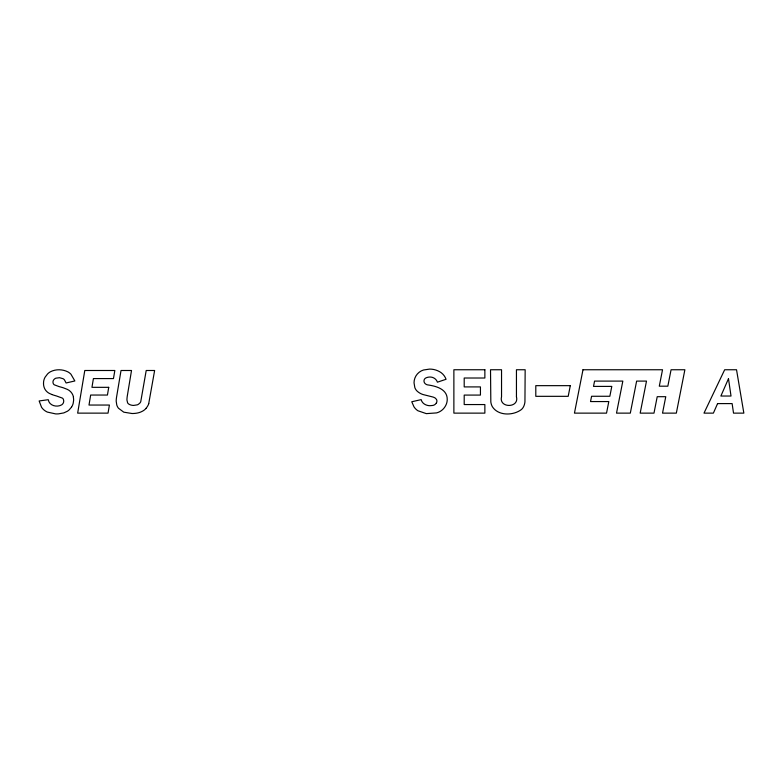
<?xml version="1.0" encoding="UTF-8"?>
<svg xmlns="http://www.w3.org/2000/svg" width="783" height="783" viewBox="0 0 783 783"><rect width="100%" height="100%" fill="white"/><g stroke="black" fill="none" stroke-linecap="round" stroke-linejoin="round"><path stroke-width="1.17" d="M43.496 383.445L43.633 381.468A12.557 12.557 0 0 1 45.091 377.2L47.587 373.931A12.91 12.91 0 0 1 50.445 371.759C55.828 368.969 62.669 369.185 68.013 371.945A13.438 13.438 0 0 1 70.91 374.166L74.855 380.959L66.105 382.985L64.382 379.755A5.97 5.97 0 0 0 63.071 378.698L59.537 377.7L55.906 378.179A5.178 5.178 0 0 0 54.771 378.806A5.344 5.344 0 0 0 54.193 379.285L53.733 379.814A3.7 3.7 0 0 0 52.99 381.82A4.581 4.581 0 0 0 53.009 382.486L53.117 383.093A3.034 3.034 0 0 0 54.262 384.796L59.175 386.636A65.762 65.762 0 0 1 63.315 387.8L67.387 389.396A10.825 10.825 0 0 1 73.494 397.138M148.711 403.666L154.633 370.496L146.206 370.496L140.783 401.503A4.228 4.228 0 0 1 139.961 402.971L138.474 404.243A6.489 6.489 0 0 1 137.221 404.86L133.707 405.418A9.386 9.386 0 0 1 129.029 404.234L128.549 403.891A3.807 3.807 0 0 1 127.6 402.814L126.934 399.986A29.157 29.157 0 0 1 127.394 395.395L131.515 370.496L121.022 370.496L116.589 396.952A28.051 28.051 0 0 0 116.197 401.199L116.775 404.997A10.678 10.678 0 0 0 118.468 408.227L123.763 412.171L132.014 413.512A28.276 28.276 0 0 0 136.555 413.179A19.712 19.712 0 0 0 140.421 412.152L141.684 411.584A12.998 12.998 0 0 0 145.981 408.462M71.507 407.15L69.168 409.871A13.272 13.272 0 0 1 67.377 411.251L63.795 412.905L58.539 413.855A30.703 30.703 0 0 1 55.681 413.904L47.381 412.093A16.306 16.306 0 0 1 44.915 410.684L44.347 410.263A12.851 12.851 0 0 1 41.528 407.229L39.15 400.955L48.272 399.702C49.153 405.77 57.032 407.649 61.73 404.811A5.461 5.461 0 0 0 62.366 404.282L62.718 403.891A4.258 4.258 0 0 0 63.677 401.62L63.697 401.356A5.667 5.667 0 0 0 63.677 400.593L63.374 399.32A2.878 2.878 0 0 0 62.376 398.116L56.2 395.875A43.731 43.731 0 0 1 51.815 394.505M51.815 394.495L49.192 393.311A10.845 10.845 0 0 1 45.032 389.337A11.402 11.402 0 0 1 43.525 383.445M73.377 397.157L73.582 398.89A16.463 16.463 0 0 1 73.592 400.553L73.171 403.382A12.577 12.577 0 0 1 71.507 407.15M148.76 403.685A13.879 13.879 0 0 1 145.912 408.403M516.447 396.766C519.491 408.305 498.546 408.315 501.541 396.766L501.541 369.752L490.52 369.752L490.824 401.894A13.507 13.507 0 0 0 492.36 406.71C498.311 416.067 513.237 415.724 521.361 409.568A9.347 9.347 0 0 0 523.661 406.504A14.123 14.123 0 0 0 524.943 401.757L525.158 369.752L516.447 369.752L516.447 396.766M108.72 387.331L107.437 395.043L90.662 395.043L88.998 405.046L109.405 405.046L108.034 413.13L77.664 413.13L84.789 370.496L114.837 370.496L113.466 378.581L93.412 378.581L91.954 387.331L108.72 387.331M570.298 385.657L568.194 396.325L535.797 396.325L535.797 385.657L570.298 385.657M582.992 369.752L574.448 413.13L606.531 413.13L608.812 401.562L590.529 401.562L591.576 396.267L609.849 396.267L611.797 386.401L593.514 386.401L594.561 381.096L622.828 381.096L616.515 413.13L630.315 413.13L636.628 381.096L646.494 381.096L640.181 413.13L653.981 413.13L657.221 396.697L665.765 396.697L662.526 413.13L676.336 413.13L684.88 369.752L671.07 369.752L667.84 386.185L659.296 386.185L662.526 369.752L582.992 369.752M717.571 403.597L713.391 413.13L703.995 413.13L724.666 369.752L736.529 369.752L743.85 413.13L733.524 413.13L732.125 403.597L717.571 403.597M728.484 378.678L720.879 396.032L731.019 396.032L728.484 378.678M436.425 402.912L435.191 404.351A5.55 5.55 0 0 1 432.735 405.447L429.984 405.702A10.414 10.414 0 0 1 424.455 404.106A7.536 7.536 0 0 1 421.166 399.624L411.76 401.757L414.001 406.866A13.507 13.507 0 0 0 417.936 410.762L426.304 413.63L436.493 412.915A13.918 13.918 0 0 0 442.708 409.509A15.014 15.014 0 0 0 446.016 404.88A13.272 13.272 0 0 0 447.23 399.34C447.289 388.926 435.769 386.019 427.489 384.864A5.099 5.099 0 0 1 425.12 383.582A3.661 3.661 0 0 1 423.995 380.939A3.318 3.318 0 0 1 425.942 377.915A9.836 9.836 0 0 1 430.024 377.034A8.065 8.065 0 0 1 434.555 378.424A7.419 7.419 0 0 1 437.403 382.182L446.056 379.285A14.192 14.192 0 0 0 439.606 371.68A20.456 20.456 0 0 0 429.642 369.087L423.505 369.997A13.389 13.389 0 0 0 414.031 382.809L414.833 387.595A9.063 9.063 0 0 0 417.545 391.5A16.169 16.169 0 0 0 423.094 394.563L432.461 396.893A8.897 8.897 0 0 1 435.348 398.165L436.493 399.447A3.612 3.612 0 0 1 436.425 402.922M484.863 369.752L453.876 369.752L453.876 413.13L484.863 413.13L484.863 404.557L464.202 404.557L464.202 395.082L480.439 395.082L480.439 386.91L464.202 386.91L464.202 378.013L484.863 378.013L484.863 369.752"/></g></svg>
